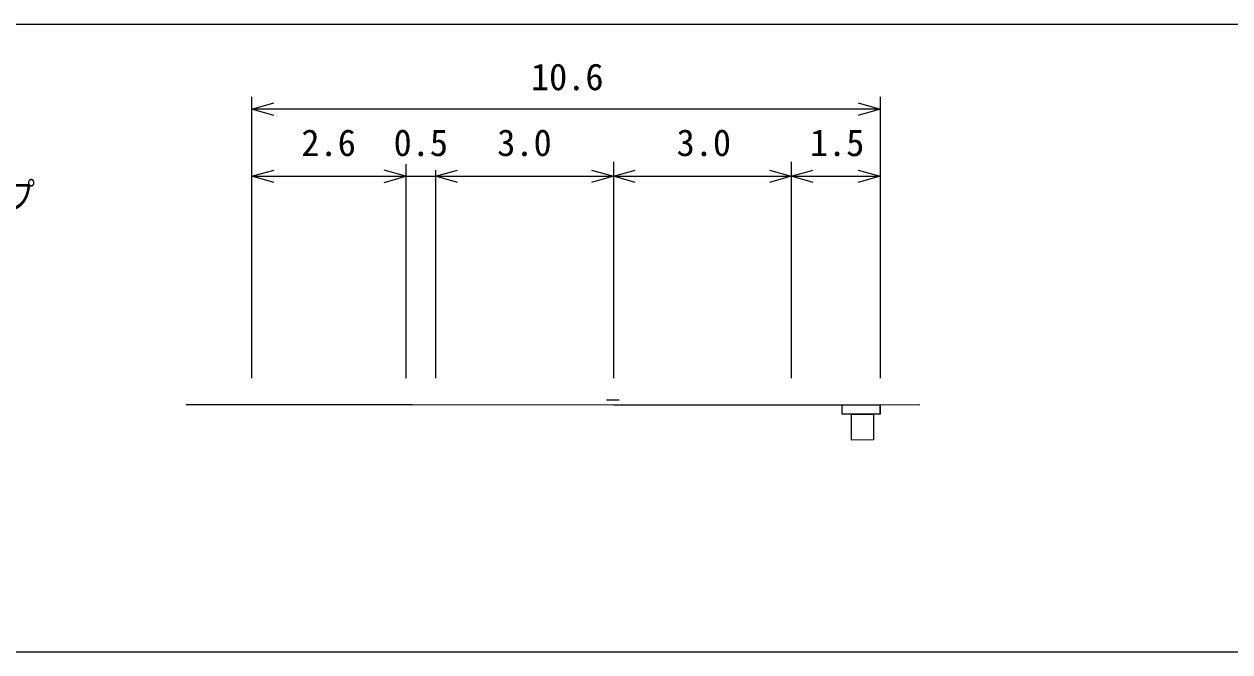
# Model space of a CAD drawing. Units: millimetres, scale not verified. Extents: x 40000 to 680000, y 20000 to 380000.
# Drawn here: x 172693 to 255485, y 205000 to 248089 of the extents above; entities that cross this region are included whole.
import ezdxf
from ezdxf.enums import TextEntityAlignment as Align

# ---------------------------------------------------------------- set-up
doc = ezdxf.new("R2010")
doc.units = ezdxf.units.MM
doc.header["$LTSCALE"] = 1000
for name, color, linetype, lineweight in [('M-BGD', 7, 'Continuous', 25), ('M-STR-HTXT', 7, 'Continuous', 13), ('M-TTL-BAND', 7, 'Continuous', 25)]:
    doc.layers.add(name, color=color, linetype=linetype, lineweight=lineweight)
doc.styles.add('ＭＳ ゴシック', font='')
doc.styles.get('ＭＳ ゴシック').set_extended_font_data('MS Gothic')

msp = doc.modelspace()

# ---------------------------------------------------------------- linework, layer by layer
at = {"layer": 'M-BGD'}
for p, q in [((183827, 221974), (199350, 221974)), ((199350, 221974), (213156, 221947)), ((212671, 222292), (213540, 222292)), ((213156, 221947), (227086, 221947)), ((227086, 221947), (231466, 221947)), ((228864, 221307), (228862, 221965)), ((231466, 221947), (234203, 221984)), ((231469, 221289), (231466, 221947)), ((231466, 221947), (231469, 221316)), ((231469, 221316), (228864, 221307)), ((229502, 221309), (231016, 221315)), ((229509, 219539), (229502, 221309)), ((231016, 221315), (231022, 219545)), ((231022, 219545), (229509, 219539))]:
    msp.add_line(p, q, dxfattribs=at)
at = {"layer": 'M-STR-HTXT'}
for p, q in [((164139, 248089), (568599, 248089)), ((188329, 223798), (188329, 243107)), ((188329, 242248), (189829, 242675)), ((229966, 242679), (231466, 242248)), ((231466, 243107), (231466, 223798)), ((189829, 241816), (188329, 242248)), ((231466, 242248), (188329, 242248)), ((231466, 242248), (229966, 241820)), ((198911, 238484), (198911, 223798)), ((213156, 238644), (213156, 223798)), ((225366, 238644), (225366, 223798)), ((188329, 237644), (189829, 238071)), ((188329, 237644), (199350, 237644)), ((189829, 237212), (188329, 237644)), ((198911, 237644), (197411, 238075)), ((197411, 237216), (198911, 237644)), ((199350, 237644), (213156, 237644)), ((200946, 238075), (200946, 223798)), ((200946, 237644), (202446, 238071)), ((202446, 237212), (200946, 237644)), ((211656, 238075), (213156, 237644)), ((213156, 237644), (211656, 237216)), ((213156, 237644), (214656, 238071)), ((214656, 237212), (213156, 237644)), ((213156, 237644), (227086, 237644)), ((223866, 238075), (225366, 237644)), ((225366, 237644), (223866, 237216)), ((225366, 237644), (226866, 238071)), ((226866, 237212), (225366, 237644)), ((227086, 237644), (231466, 237644)), ((229966, 238075), (231466, 237644)), ((231466, 237644), (229966, 237216))]:
    msp.add_line(p, q, dxfattribs=at)
at = {"layer": 'M-TTL-BAND'}
msp.add_line((40000, 205000), (579000, 205000), dxfattribs=at)

# ---------------------------------------------------------------- texts
at = {"layer": 'M-STR-HTXT', "style": 'ＭＳ ゴシック'}
for s, p in [('10.6', (207491, 243005)), ('2.6', (191732, 238484)), ('0.5', (198060, 238484)), ('3.0', (205179, 238484)), ('3.0', (217495, 238484)), ('1.5', (226647, 238484))]:
    msp.add_text(s, height=1833, dxfattribs=at).set_placement(p, align=Align.BOTTOM_LEFT)
at = {"layer": 'M-STR-HTXT', "insert": (158939, 235301), "char_height": 1833, "attachment_point": 7, "style": 'ＭＳ ゴシック'}
msp.add_mtext('\\T1.25;\\W0.8;ガードパイプ', dxfattribs=at)

doc.saveas('drawing.dxf')
